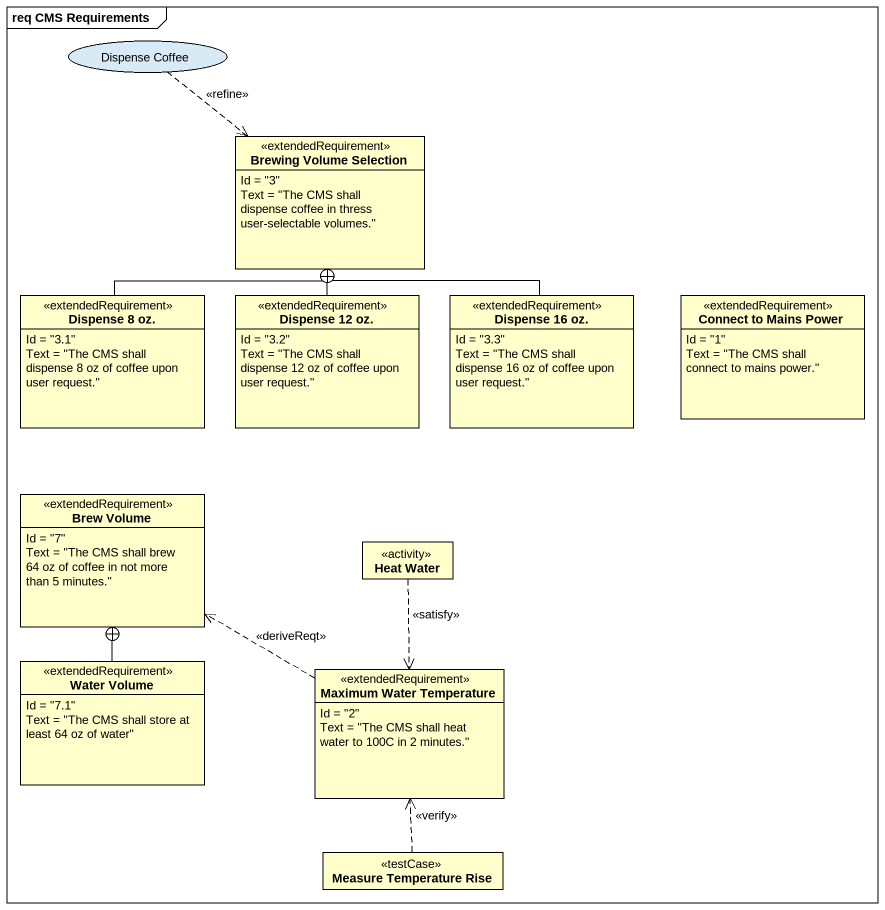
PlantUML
@startuml
mainframe req CMS Requirements
allowmixing
hide circle
hide empty members
usecase "Dispense Coffee" as Dispense_Coffee
class "Brewing Volume Selection" as Brewing_Volume_Selection <<extendedRequirement>> {
  Id = "3"
  Text = "The CMS shall dispense coffee in thress user-selectable volumes."
}
class "Dispense 8 oz." as Dispense_8_oz <<extendedRequirement>> {
  Id = "3.1"
  Text = "The CMS shall dispense 8 oz of coffee upon user request."
}
class "Dispense 12 oz." as Dispense_12_oz <<extendedRequirement>> {
  Id = "3.2"
  Text = "The CMS shall dispense 12 oz of coffee upon user request."
}
class "Dispense 16 oz." as Dispense_16_oz <<extendedRequirement>> {
  Id = "3.3"
  Text = "The CMS shall dispense 16 oz of coffee upon user request."
}
class "Connect to Mains Power" as Connect_to_Mains_Power <<extendedRequirement>> {
  Id = "1"
  Text = "The CMS shall connect to mains power."
}
class "Brew Volume" as Brew_Volume <<extendedRequirement>> {
  Id = "7"
  Text = "The CMS shall brew 64 oz of coffee in not more than 5 minutes."
}
class "Heat Water" as Heat_Water <<activity>>
class "Water Volume" as Water_Volume <<extendedRequirement>> {
  Id = "7.1"
  Text = "The CMS shall store at least 64 oz of water"
}
class "Maximum Water Temperature" as Maximum_Water_Temperature <<extendedRequirement>> {
  Id = "2"
  Text = "The CMS shall heat water to 100C in 2 minutes."
}
class "Measure Temperature Rise" as Measure_Temperature_Rise <<testCase>>
Dispense_Coffee ..> Brewing_Volume_Selection : <<refine>>
Dispense_8_oz -up-+ Brewing_Volume_Selection
Dispense_12_oz -up-+ Brewing_Volume_Selection
Dispense_16_oz -up-+ Brewing_Volume_Selection
Heat_Water ..> Maximum_Water_Temperature : <<satisfy>>
Water_Volume -up-+ Brew_Volume
Maximum_Water_Temperature .left.> Brew_Volume : <<deriveReqt>>
Measure_Temperature_Rise .up.> Maximum_Water_Temperature : <<verify>>
@enduml
